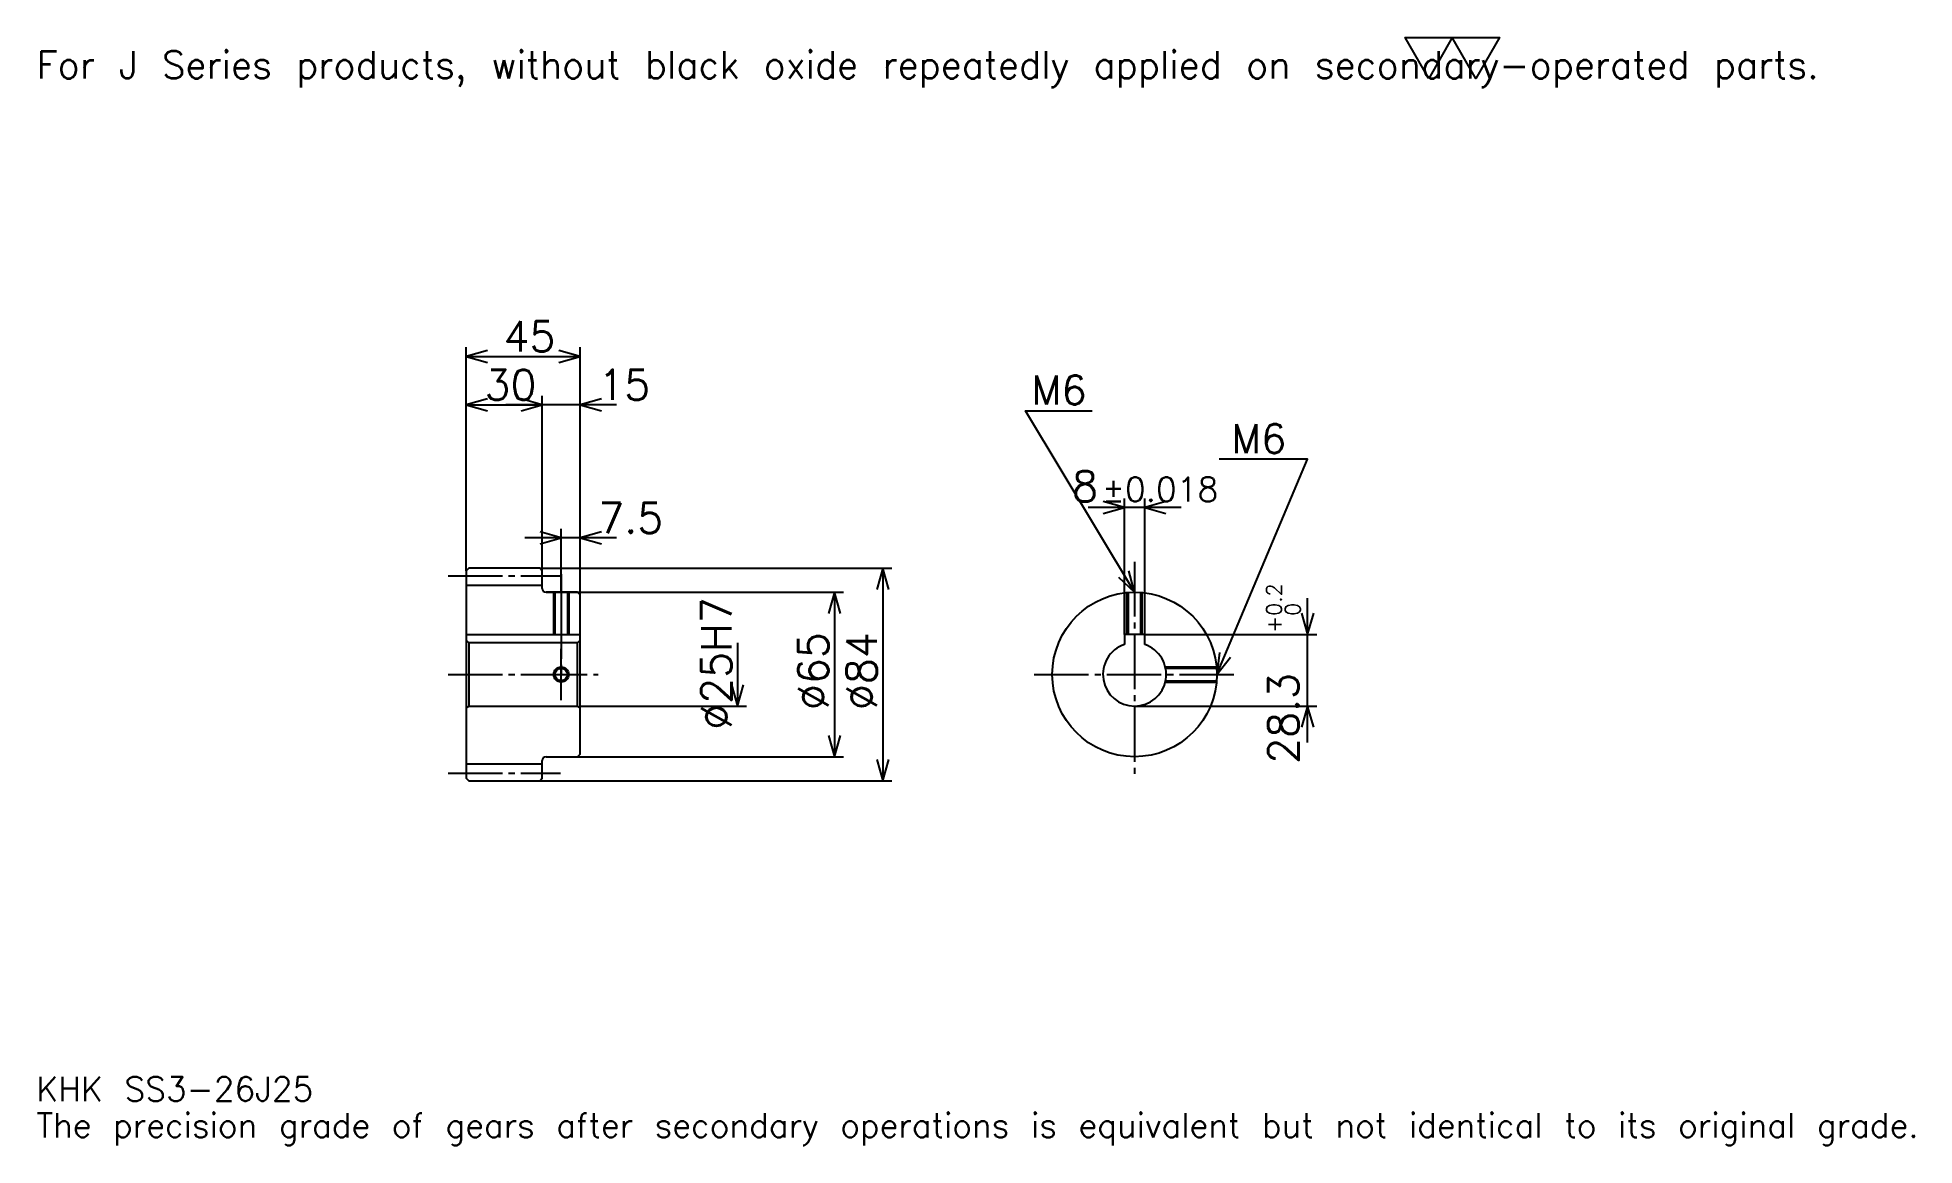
# Model space of a CAD drawing. Extents: x 24 to 766, y 9 to 447.
import ezdxf

# ---------------------------------------------------------------- set-up
doc = ezdxf.new("R2010")
doc.units = 0
doc.linetypes.add('DASHDOT', pattern=[28.695651, 21.521739, -2.391304, 2.391304, -2.391304])
doc.layers.get('0').update_dxf_attribs({"linetype": 'CONTINUOUS'})
doc.layers.add('DASHDOT', color=6, linetype='DASHDOT')
doc.styles.add('KANJI', font='TXT', dxfattribs={"bigfont": 'BIGFONT'})

msp = doc.modelspace()

# ---------------------------------------------------------------- linework, layer by layer
at = {"color": 5}
for p, q in [((193.695663, 236.891312), (193.695663, 324.17392)), ((193.695663, 320.586975), (238.695663, 320.586975)), ((238.695663, 236.891312), (238.695663, 324.17392)), ((223.695663, 236.891312), (223.695663, 305.043488)), ((193.695663, 301.456543), (223.695663, 301.456543)), ((253.043488, 301.456543), (209.347839, 301.456543)), ((476.065247, 260.869568), (439.369568, 260.869568)), ((453.717407, 210.691315), (453.717407, 264.456543)), ((461.717407, 210.691315), (461.717407, 264.456543)), ((231.195663, 236.891312), (231.195663, 252.434784)), ((253.043488, 248.847839), (216.847839, 248.847839)), ((193.695663, 235.891312), (193.695663, 236.891312)), ((222.695663, 236.891312), (238.695663, 236.891312)), ((223.695663, 235.891312), (223.695663, 236.891312)), ((231.195663, 227.391312), (231.195663, 236.891312)), ((231.195663, 227.391312), (231.195663, 236.891312)), ((238.695663, 236.891312), (361.847839, 236.891312)), ((238.695663, 226.391312), (238.695663, 236.891312)), ((358.260864, 236.891312), (358.260864, 152.891312)), ((225.195663, 227.391312), (238.695663, 227.391312)), ((238.695663, 227.391312), (342.717407, 227.391312)), ((339.130432, 227.391312), (339.130432, 162.391312)), ((526.086975, 168.043488), (526.086975, 225.039139)), ((461.717407, 210.691315), (529.673889, 210.691315)), ((300.869568, 207.391312), (300.869568, 182.391312)), ((238.695663, 182.391312), (304.456543, 182.391312)), ((457.717407, 182.391312), (529.673889, 182.391312)), ((225.195663, 162.391312), (238.695663, 162.391312)), ((238.695663, 162.391312), (342.717407, 162.391312)), ((222.695663, 152.891312), (238.695663, 152.891312)), ((238.695663, 152.891312), (361.847839, 152.891312))]:
    msp.add_line(p, q, dxfattribs=at)
at = {"color": 4}
for p, q in [((193.695663, 230.141312), (223.695663, 230.141312)), ((193.695663, 210.691315), (238.695663, 210.691315)), ((237.695663, 207.391312), (238.695663, 208.391312)), ((194.695663, 207.391312), (194.695663, 182.391312)), ((237.695663, 182.391312), (238.695663, 181.391312)), ((193.695663, 159.641312), (223.695663, 159.641312))]:
    msp.add_line(p, q, dxfattribs=at)
at = {"color": 7}
msp.add_lwpolyline([(573.913025, 430.434784), (564.586914, 446.600006), (601.891296, 446.600006), (592.565186, 430.434784), (583.239136, 446.600006), (573.913025, 430.434784)], dxfattribs=at)
at = {"color": 5}
for points in [[(202.065231, 322.978271), (193.695663, 320.586975), (202.065231, 318.195679)], [(230.326096, 318.195679), (238.695663, 320.586975), (230.326096, 322.978271)], [(202.065231, 303.847839), (193.695663, 301.456543), (202.065231, 299.065216)], [(215.326096, 299.065216), (223.695663, 301.456543), (215.326096, 303.847839)], [(215.326096, 299.065216), (223.695663, 301.456543), (215.326096, 303.847839)], [(247.065231, 303.847839), (238.695663, 301.456543), (247.065231, 299.065216)], [(457.717407, 227.391312), (414.67392, 299.130432), (440.978271, 299.130432)], [(490.217407, 194.891312), (526.086975, 280), (491.173889, 280)], [(445.347839, 258.478271), (453.717407, 260.869568), (445.347839, 263.260864)], [(470.086975, 263.260864), (461.717407, 260.869568), (470.086975, 258.478271)], [(222.826096, 246.456528), (231.195663, 248.847839), (222.826096, 251.239136)], [(247.065231, 251.239136), (238.695663, 248.847839), (247.065231, 246.456528)], [(360.652191, 228.521744), (358.260864, 236.891312), (355.869568, 228.521744)], [(451.360779, 233.33783), (457.717407, 227.391312), (455.461792, 235.798462)], [(341.521759, 219.021744), (339.130432, 227.391312), (336.739136, 219.021744)], [(523.695679, 219.060883), (526.086975, 210.691315), (528.478271, 219.060883)], [(491.264282, 203.532608), (490.217407, 194.891312), (495.671509, 201.675171)], [(298.478271, 190.76088), (300.869568, 182.391312), (303.260864, 190.76088)], [(528.478271, 174.021744), (526.086975, 182.391312), (523.695679, 174.021744)], [(336.739136, 170.76088), (339.130432, 162.391312), (341.521759, 170.76088)], [(355.869568, 161.26088), (358.260864, 152.891312), (360.652191, 161.26088)]]:
    msp.add_lwpolyline(points, dxfattribs=at)
at = {"color": 4}
for points in [[(223.695663, 228.891312), (223.695663, 235.891312), (222.695663, 236.891312), (194.695663, 236.891312), (193.695663, 235.891312), (193.695663, 181.391312)], [(225.195663, 162.391312), (237.695663, 162.391312), (238.695663, 163.391312), (238.695663, 226.391312), (237.695663, 227.391312), (225.195663, 227.391312)], [(228.195663, 227.391312), (228.195663, 210.691315)], [(228.735657, 227.391312), (228.735657, 210.691315)], [(233.65567, 227.391312), (233.65567, 210.691315)], [(234.195663, 227.391312), (234.195663, 210.691315)], [(454.717407, 210.691315), (454.717407, 227.252548)], [(455.257385, 210.691315), (455.257385, 227.29808)], [(460.177368, 210.691315), (460.177368, 227.29808)], [(460.717407, 210.691315), (460.717407, 227.252548)], [(193.695663, 181.391312), (194.695663, 182.391312), (237.695663, 182.391312), (237.695663, 207.391312), (194.695663, 207.391312), (193.695663, 208.391312)], [(461.717407, 206.734024), (461.717407, 210.691315), (453.717407, 210.691315), (453.717407, 206.734024)], [(469.852051, 197.891312), (490.078613, 197.891312)], [(469.972961, 197.351318), (490.124146, 197.351318)], [(469.852051, 191.891312), (490.078613, 191.891312)], [(469.972961, 192.431305), (490.124146, 192.431305)], [(193.695663, 181.391312), (193.695663, 153.891312), (194.695663, 152.891312), (222.695663, 152.891312), (223.695663, 153.891312), (223.695663, 160.891312)]]:
    msp.add_lwpolyline(points, dxfattribs=at)
for centre, radius in [((457.717407, 194.891312), 32.5), ((231.195663, 194.891312), 2.46)]:
    msp.add_circle(centre, radius, dxfattribs=at)
at = {"color": 7}
msp.add_circle((231.195663, 194.891312), 3, dxfattribs=at)
at = {"color": 4}
for centre, radius, start, end in [((225.195663, 228.891312), 1.5, 180, 270), ((457.717407, 194.891312), 12.5, 108.662925185, 71.337074815), ((225.195663, 160.891312), 1.5, 90, 180)]:
    msp.add_arc(centre, radius, start, end, dxfattribs=at)
at = {"layer": 'DASHDOT', "color": 7}
for p, q in [((457.717407, 239.347839), (457.717407, 155.217407)), ((186.521744, 233.891312), (230.869568, 233.891312)), ((231.195663, 227.391312), (231.195663, 194.891312)), ((186.521744, 194.891312), (245.869568, 194.891312)), ((418.043488, 194.891312), (497.391296, 194.891312)), ((186.521744, 155.891312), (230.869568, 155.891312))]:
    msp.add_line(p, q, dxfattribs=at)
for points in [[(231.195663, 234.565216), (231.195663, 203.517395)], [(231.195663, 184.717392), (231.195663, 205.065231)], [(221.021759, 194.891312), (241.369568, 194.891312)]]:
    msp.add_lwpolyline(points, dxfattribs=at)

# ---------------------------------------------------------------- texts
at = {"color": 7, "style": 'KANJI'}
for s, height, p in [('For J Series products, without black oxide repeatedly applied on secondary-operated parts.', 10.76087, (23.913044, 430.434784)), ('45', 11.956522, (208.42392, 322.5)), ('30', 11.956522, (200.92392, 303.369568)), ('15', 11.956522, (245.869568, 303.369568)), ('M6', 11.478261, (417.065247, 301.521729)), ('M6', 11.478261, (495.956543, 282.391296)), ('8', 11.956522, (433.036743, 263.260864)), ('%%p0.018', 9.565217, (444.872253, 263.260864)), ('7.5', 11.956522, (245.869568, 250.76088)), ('KHK SS3-26J25', 9.565217, (23.913044, 26.304348)), ('The precision grade of gears after secondary operations is equivalent but not identical to its original grade.', 9.565217, (23.913044, 11.956522))]:
    msp.add_text(s, height=height, dxfattribs=at).set_placement(p)
for s, height, p in [('0.2', 5.978261, (515.804321, 218.0672)), ('%%c25H7', 11.956522, (298.478271, 173.070663)), ('+', 5.978261, (515.804321, 211.371552)), ('0', 5.978261, (523.217407, 218.0672)), ('%%c65', 11.956522, (336.739136, 180.842407)), ('%%c84', 11.956522, (355.869568, 180.842407)), ('28.3', 11.956522, (522.5, 159.618988))]:
    msp.add_text(s, height=height, rotation=90, dxfattribs=at).set_placement(p)

doc.saveas('drawing.dxf')
